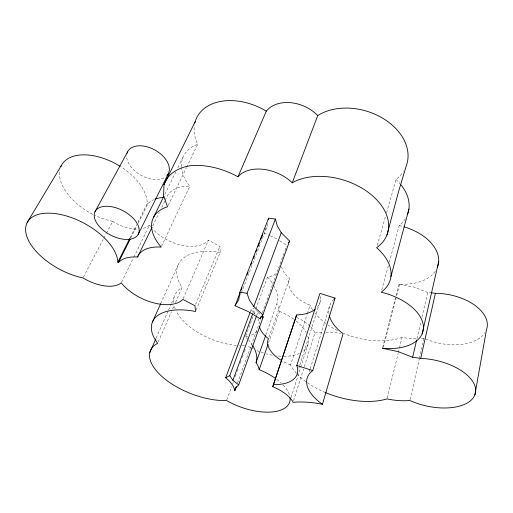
<?xml version="1.0" encoding="UTF-8"?>
<svg xmlns="http://www.w3.org/2000/svg" width="513" height="513" viewBox="0 0 513 513"><rect width="100%" height="100%" fill="white"/><g stroke="black" fill="none" stroke-linecap="round" stroke-linejoin="round"><path stroke-width="0.38" stroke-dasharray="2.56 1.92" d="M241.379 292.885L267.228 226.021L267.767 222.879M410.047 399.755L419.275 359.068M419.448 358.298L424.007 338.189A43.086 24.771 11.4 0 0 484.92 332.77M416.973 338.586L421.077 320.946M421.962 317.124L427.695 292.442L431.516 292.756M387.225 398.152L398.159 353.419M398.345 352.655L399.281 348.84M399.467 348.077L402.083 337.381A44.734 25.913 13.3 0 0 416.96 338.715M382.64 347.641L395.491 297.816M396.087 295.514L399.018 284.131A45.869 29.029 13.6 0 0 435.434 271.05M383.371 347.372L399.556 284.484L399.018 284.131M381.775 289.883L388.437 265.298M389.264 262.239L399.204 225.547A51.563 35.121 16.1 0 0 405.385 218.685M377.241 245.413L385.705 215.749M386.571 212.722L396.023 179.569A53.756 39.123 16.9 0 0 403.423 171.566M309.307 371.713L310.012 369.45M310.243 368.7L330.192 304.363M293.564 400.788L303.587 368.994M304.305 366.705L314.937 332.988A29.459 15.839 18.7 0 0 310.545 326.672M291.076 397.581L300.432 368.148M300.676 367.391L308.166 343.832M298.861 368.154L299.579 365.891M299.823 365.141L320.542 300.214M296.443 373.214A60.835 31.473 16.1 0 1 290.595 364.929L307.12 314.296M307.37 313.533L310.089 305.197A31.049 18.192 17.6 0 1 289.646 278.354A28.003 16.846 18.4 0 1 281.586 266.927M268.555 342.883L279.572 311.378L278.694 307.723L276.796 304.01A53.089 29.677 21.9 0 0 274.327 286.453M268.998 337.195L289.646 278.354M265.849 334.925L276.796 304.01M237.513 383.173L260.585 319.663M262.361 312.738L272.397 285.106M272.666 284.369L278.315 268.812M278.585 268.081L284.709 251.21M284.978 250.479L286.575 246.073M226.836 399.813L231.626 386.751M232.684 383.846L233.216 382.397M235.364 376.536L236.172 374.33M237.243 371.399L238.051 369.2M240.199 363.326L241.29 360.357M242.373 357.388L243.194 355.156M244.278 352.187L245.368 349.218M256.59 315.828L257.917 312.218L256.635 310.436M248.093 339.394A55.641 27.702 21.7 0 0 245.509 336.656L253.095 316.143M253.909 313.937L255.538 309.531M255.814 308.794L267.542 277.078A32.3 19.212 21.5 0 0 276.879 273.057M252.928 313.199L254.544 308.852M250.248 311.981L251.062 309.794L253.743 308.198M240.514 295.116L241.091 293.628M196.126 310.038L220.205 252.454L219.923 246.445L208.425 240.212A35.57 21.091 25.6 0 1 153.124 229.478M195.594 304.286L219.923 246.445M183.135 298.656L208.425 240.212M158.286 341.831L171.413 311.846M172.669 308.973L174.24 305.376M175.504 302.503L182.109 287.415A53.089 29.677 21.9 0 1 220.205 252.454M156.157 338.099L168.283 310.577M168.604 309.852L171.156 304.062M171.477 303.337L174.029 297.54M160.716 303.625L178.094 264.964M161.512 246.375L189.784 186.347A46.965 30.742 25.1 0 1 181.557 167.623M168.232 205.341L186.264 167.943M186.61 167.225L197.652 144.326A52.538 36.436 25.5 0 1 194.408 125.249M152.752 225.861L159.306 212.401M161.73 207.432L164.84 201.045M165.186 200.339L166.565 197.499A37.795 23.13 25 0 1 189.784 186.347M121.587 282.144L133.438 257.981M133.784 257.263L149.552 225.104A35.57 21.091 25.6 0 0 150.784 226.765M164.872 194.209L176.145 171.201M177.864 167.693L183.718 155.74M130.834 237.814L136.567 226.368M138.144 223.232L147.699 204.148A35.57 21.091 25.6 0 1 153.599 199.698M130.046 237.904L136.74 224.559M137.997 222.052L147.257 203.597A47.927 27.702 29.5 0 0 120.754 166.725M83.35 277.238L103.094 239.584M103.831 238.179L106.044 233.96M106.409 233.261L112.674 221.315A30.754 17.711 28.1 0 0 137.85 229.093M264.913 230.036L267.228 226.021M399.556 284.484L414.087 287.107L427.695 292.442M264.06 233.024L269.588 235.531M270.28 235.845L275.808 238.359L279.053 240.411M279.7 240.821L286.844 245.342M257.917 312.218L260.29 314.604M147.257 203.597L147.699 204.148M164 177.876A23.111 14.415 29.2 0 1 140.049 174.734A23.111 14.415 29.2 0 1 126.647 155.586M296.674 317.515A29.459 15.839 18.7 0 1 310.006 326.121M325.447 392.56A60.835 31.473 16.1 0 1 306.485 382.076M305.844 381.608A60.835 31.473 16.1 0 1 296.963 373.785M314.937 332.988A60.835 31.473 16.1 0 1 323.677 332.244M325.947 332.212A60.835 31.473 16.1 0 1 340.728 333.328M328.968 313.841A48.421 27.51 14.7 0 1 333.245 299.836M320.587 296.495A40.155 23.085 19.4 0 1 316.502 308.089M257.218 331.122A33.954 18.045 21.3 0 1 250.677 335.438M247.83 336.246A33.954 18.045 21.3 0 1 245.509 336.656M251.062 309.794A33.954 18.045 21.3 0 1 255.166 314.206M257.93 318.637A33.954 18.045 21.3 0 1 259.321 323.049M307.755 336.175A42.111 22.386 19.5 0 1 302.061 351.924M299.4 353.386A42.111 22.386 19.5 0 1 282.528 356.285M280.944 356.227A42.111 22.386 19.5 0 1 276.263 355.804M272.281 355.182A42.111 22.386 19.5 0 1 266.369 353.835M263.432 352.982A42.111 22.386 19.5 0 1 259.745 351.726M259.014 351.456A42.111 22.386 19.5 0 1 256.833 350.591M253.326 349.039A42.111 22.386 19.5 0 1 251.287 348.038M250.613 347.692A42.111 22.386 19.5 0 1 246.727 345.499M279.572 311.378A42.111 22.386 19.5 0 1 295.122 320.215M296.283 321.125A42.111 22.386 19.5 0 1 306.19 332.482M244.598 345.627A50.915 27.022 21.5 0 1 239.398 345.602M236.371 345.403A50.915 27.022 21.5 0 1 176.183 311.077M175.234 308.967A50.915 27.022 21.5 0 1 174.119 305.479M173.657 302.612A50.915 27.022 21.5 0 1 182.109 287.415M267.542 277.078A53.089 29.677 21.9 0 1 272.858 283.933M149.552 225.104A30.754 17.711 28.1 0 1 142.345 228.574M112.674 221.315A47.927 27.702 29.5 0 1 94.758 215.319M92.673 214.287A47.927 27.702 29.5 0 1 59.912 169.553M181.499 166.834A46.965 30.742 25.1 0 1 197.652 144.326M396.023 179.569A51.563 35.121 16.1 0 1 399.928 183.609M399.204 225.547A45.869 29.029 13.6 0 1 403.59 226.669M424.007 338.189A44.734 25.913 13.3 0 1 420.929 338.522M402.083 337.381A57.898 33.55 15.3 0 1 343.954 333.546M337.56 330.622A57.898 33.55 15.3 0 1 328.031 325.018M326.114 323.658A57.898 33.55 15.3 0 1 314.995 313.148M312.673 309.916A57.898 33.55 15.3 0 1 310.089 305.197M276.834 379.479A44.035 20.796 19.6 0 1 281.028 382.961M283.099 384.994A44.035 20.796 19.6 0 1 289.826 396.164M290.595 364.929A32.62 17.064 18.1 0 1 282.349 360.979M248.574 339.946A55.641 27.702 21.7 0 1 252.107 344.589"/><path stroke-width="0.77" d="M195.216 121.607L164 184.648L163.57 195.626L167.533 206.784A49.646 29.196 24.3 0 0 161.172 247.093A39.809 21.809 24.2 0 0 137.574 257.013A37.417 19.827 24.8 0 0 118.343 262.739L117.855 262.188A50.434 26.067 28.1 0 0 67.081 216.159A50.434 26.067 28.1 0 0 26.285 234.569A50.434 26.067 28.1 0 0 82.984 277.931A32.332 16.634 26.9 0 0 121.241 282.855A37.417 19.827 24.8 0 0 153.413 302.785A37.417 19.827 24.8 0 0 182.814 299.387L194.978 305.748L195.517 311.487A55.641 27.702 21.7 0 0 157.645 343.3A53.23 25.099 21.4 0 0 163.897 378.164A53.23 25.099 21.4 0 0 226.573 400.544A44.035 20.796 19.6 0 0 269.902 412.119A44.035 20.796 19.6 0 0 290.082 397.71M239.86 292.173L238.789 299.573L235.05 305.748L248.324 311.635L260.181 318.727L262.887 314.802L289.595 241.065L281.259 232.697L277.309 226.021L275.404 219.038L268.581 218.172L239.86 292.173L247.054 293.289L249.363 300.002L253.788 306.511L262.887 314.802M268.305 219.744L268.581 218.172M474.891 394.818L486.51 329.603A43.086 24.771 11.4 0 0 435.39 293.346L431.516 292.756M329.275 315.36A48.421 27.51 14.7 0 0 343.082 333.7L322.446 404.257A64.093 28.741 16.8 0 0 293.09 402.295A31.069 14.505 19 0 0 272.743 386.725L296.52 314.95A40.155 23.085 19.4 0 0 315.322 309.166M438.692 261.559L422.122 333.892M325.447 392.56A60.835 31.473 16.1 0 0 387.039 398.909A47.029 24.342 14.3 0 0 409.874 400.518A45.324 23.297 12.7 0 0 475.32 393.497A45.324 23.297 12.7 0 0 420.698 358.414L435.39 293.346M296.001 317.226L296.52 314.95M420.698 358.414L412.638 357.26L416.633 340.068M390.932 276.578L408.932 208.977M386.949 234.973L398.614 191.426L406.2 166.09A53.756 39.123 16.9 0 0 381.601 117.567A53.756 39.123 16.9 0 0 317.733 115.579A32.87 23.925 22.6 0 0 266.292 111.154A52.538 36.436 25.5 0 0 194.831 123.037M322.446 404.257A51.294 25.406 15.7 0 1 312.738 370.591L335.04 298.104L319.952 293.378L296.783 365.474A42.515 21.296 19.6 0 1 273.192 384.622M272.743 386.725L280.784 362.704M281.028 361.973L284.446 351.751M284.689 351.02L288.53 339.555M288.781 338.804L292.044 329.045M292.301 328.294L295.751 317.964M275.699 378.639A44.035 20.796 19.6 0 0 259.206 369.629L268.036 344.377M259.206 369.629L258.167 366.141L256.07 362.556L265.587 335.675M249.978 312.706L225.694 377.741A35.788 16.499 21.2 0 1 234.864 390.483L236.192 386.828M234.864 390.483L236.025 387.386L238.667 384.897L263.246 316.867L262.066 315.963M260.181 318.727L261.002 316.483M238.667 384.897L232.921 380.313L256.327 316.553M253.788 306.511L281.259 232.697M225.694 377.741L229.76 375.683L252.659 313.924M164 184.648C167.918 173.144 179.287 167.347 190.669 165.693C207.239 164.295 223.521 168.957 238.013 176.793A34.955 22.995 22.1 0 1 292.25 182.795L317.733 115.579M247.054 293.289L275.404 219.038M235.05 305.748L239.969 293.07M241.123 290.082L241.995 287.844M247.17 274.493L248.029 272.281M250.889 264.907L251.742 262.694M253.46 258.276L254.313 256.064M256.013 251.684L256.866 249.491M257.994 246.573L259.411 242.925M260.54 240.007L262.521 234.896M238.013 176.793L266.292 111.154M149.77 352.578L155.837 338.824M152.521 321.856L160.716 303.625M137.574 257.013L152.06 227.278M153.522 217.365L163.827 196.338M138.157 234.435A24.393 13.659 27.8 0 0 111.828 206.765A24.393 13.659 27.8 0 0 100.106 227.33A24.393 13.659 27.8 0 0 138.157 234.435L168.161 173.971M118.343 262.739L130.193 239.096M117.855 262.188L129.718 238.545M94.95 211.811L127.545 151.951M27.279 222.373L61.528 165.205M288.415 242.899L289.595 241.065M262.181 317.989L263.246 316.867M296.783 365.474L312.738 370.591M412.638 357.26L398.293 351.668L382.48 348.269A48.421 27.51 14.7 0 0 423.437 327.127A48.421 27.51 14.7 0 0 381.146 292.192A54.628 33.505 16.8 0 0 376.587 247.702A57.174 37.616 17.6 0 0 369.302 193.132A57.174 37.616 17.6 0 0 292.25 182.795M232.921 380.313L229.76 375.683M127.025 153.336A23.111 14.415 29.2 0 1 155.093 150.129A23.111 14.415 29.2 0 1 166.892 175.709M333.816 299.246A48.421 27.51 14.7 0 1 335.04 298.104M60.861 166.584A47.927 27.702 29.5 0 1 120.106 166.315M154.958 199.14A35.57 21.091 25.6 0 1 163.275 197.524M400.942 184.815A51.563 35.121 16.1 0 1 407.534 214.434M404.315 226.887A45.869 29.029 13.6 0 1 437.313 267.574M252.877 345.813A55.641 27.702 21.7 0 1 256.07 362.556M281.701 360.594A32.62 17.064 18.1 0 1 268.479 338.689A29.459 15.839 18.7 0 1 259.373 326.095"/></g></svg>
